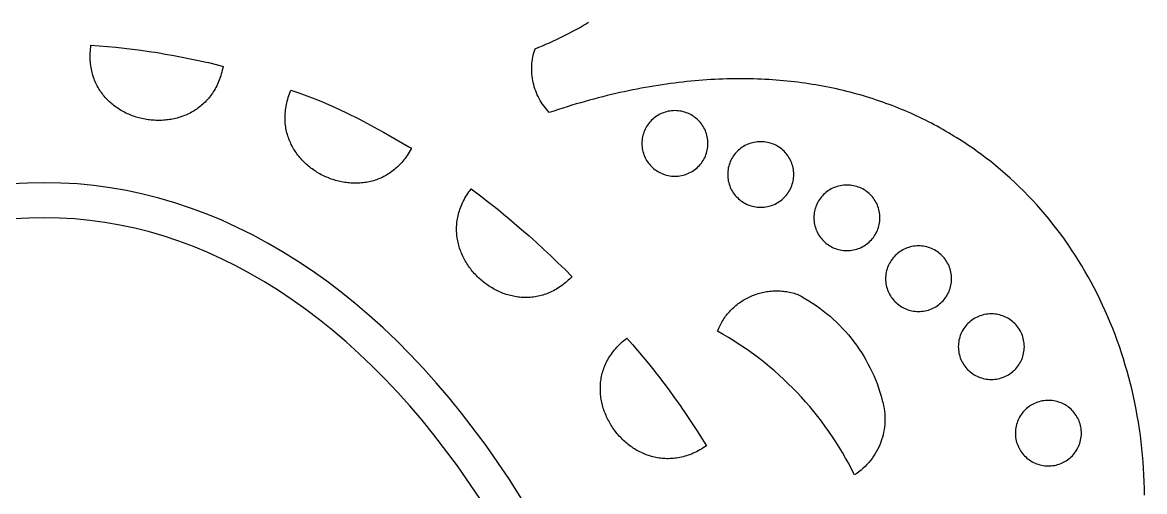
# Model space of a CAD drawing. Extents: x -250 to 250, y -370 to 370.
# Drawn here: x -7.4 to 248.5, y 103 to 210 of the extents above; entities that cross this region are included whole.
import ezdxf

# ---------------------------------------------------------------- set-up
doc = ezdxf.new("R2010")
doc.units = 0
doc.header["$MEASUREMENT"] = 0
doc.layers.get('0').update_dxf_attribs({"linetype": 'CONTINUOUS'})
doc.layers.add('COUCHE_1', color=18, linetype='CONTINUOUS')

msp = doc.modelspace()

# ---------------------------------------------------------------- linework, layer by layer
for points in [[(10.13, 204.66), (12.03, 204.51), (13.92, 204.33), (15.81, 204.13), (17.71, 203.91), (19.6, 203.66), (21.48, 203.39), (23.37, 203.1), (25.25, 202.79), (27.13, 202.46), (29.01, 202.1), (30.89, 201.72), (32.77, 201.33), (34.48, 200.94), (35, 200.82), (37.06, 200.29), (38.36, 199.94), (38.28, 199.55), (38.18, 199.11), (38.08, 198.68), (37.96, 198.25), (37.83, 197.84), (37.7, 197.43), (37.56, 197.04), (37.41, 196.65), (37.25, 196.27), (37.08, 195.89), (36.91, 195.53), (36.72, 195.18), (36.53, 194.83), (36.34, 194.49), (36.13, 194.16), (35.92, 193.84), (35.71, 193.53), (35.48, 193.23), (35.25, 192.93), (35.01, 192.65), (34.77, 192.37), (34.52, 192.1), (34.27, 191.83), (34.01, 191.58), (33.74, 191.33), (33.47, 191.1), (33.2, 190.87), (32.91, 190.65), (32.63, 190.43), (32.34, 190.23), (32.04, 190.03), (31.74, 189.84), (31.44, 189.66), (31.13, 189.49), (30.82, 189.32), (30.51, 189.17), (30.19, 189.02), (29.87, 188.87), (29.55, 188.74), (29.22, 188.61), (28.89, 188.5), (28.56, 188.39), (28.22, 188.28), (27.88, 188.19), (27.54, 188.1), (27.2, 188.02), (26.86, 187.95), (26.51, 187.88), (26.17, 187.83), (25.82, 187.78), (25.47, 187.74), (25.12, 187.7), (24.77, 187.67), (24.42, 187.65), (24.07, 187.64), (23.72, 187.64), (23.36, 187.64), (23.01, 187.65), (22.66, 187.67), (22.31, 187.69), (21.96, 187.72), (21.61, 187.76), (21.26, 187.81), (20.91, 187.86), (20.56, 187.92), (20.21, 187.98), (19.87, 188.06), (19.53, 188.14), (19.18, 188.23), (18.85, 188.32), (18.51, 188.42), (18.17, 188.53), (17.84, 188.65), (17.51, 188.77), (17.19, 188.9), (16.86, 189.04), (16.54, 189.18), (16.22, 189.33), (15.91, 189.49), (15.6, 189.65), (15.29, 189.82), (14.99, 189.99), (14.69, 190.18), (14.4, 190.37), (14.11, 190.56), (13.82, 190.77), (13.54, 190.97), (13.27, 191.19), (13, 191.41), (12.74, 191.64), (12.48, 191.88), (12.22, 192.12), (11.97, 192.36), (11.73, 192.62), (11.5, 192.88), (11.27, 193.14), (11.04, 193.42), (10.83, 193.69), (10.62, 193.98), (10.42, 194.27), (10.22, 194.57), (10.03, 194.87), (9.85, 195.18), (9.68, 195.5), (9.51, 195.82), (9.36, 196.14), (9.21, 196.48), (9.07, 196.82), (8.93, 197.16), (8.81, 197.51), (8.69, 197.87), (8.59, 198.23), (8.49, 198.6), (8.4, 198.97), (8.32, 199.35), (8.25, 199.74), (8.19, 200.13), (8.15, 200.52), (8.11, 200.93), (8.08, 201.33), (8.06, 201.75), (8.05, 202.17), (8.05, 202.59), (8.07, 203.02), (8.09, 203.46), (8.13, 203.9), (8.17, 204.34), (8.23, 204.79)], [(55.66, 193.93), (57.46, 193.26), (59.26, 192.58), (61.04, 191.88), (61.22, 191.81), (63.79, 190.65), (66.53, 189.35), (69.31, 187.97), (72.12, 186.51), (73.54, 185.75), (74.97, 184.97), (76.4, 184.16), (77.85, 183.33), (79.3, 182.48), (80.76, 181.61), (81.3, 181.28), (81.23, 181.14), (81.02, 180.75), (80.8, 180.38), (80.57, 180.01), (80.34, 179.66), (80.1, 179.31), (79.86, 178.98), (79.61, 178.65), (79.36, 178.34), (79.1, 178.03), (78.83, 177.74), (78.56, 177.46), (78.29, 177.18), (78.01, 176.92), (77.72, 176.67), (77.43, 176.42), (77.14, 176.19), (76.84, 175.97), (76.54, 175.75), (76.24, 175.55), (75.93, 175.35), (75.62, 175.16), (75.3, 174.99), (74.99, 174.82), (74.66, 174.66), (74.34, 174.51), (74.01, 174.37), (73.68, 174.24), (73.35, 174.12), (73.02, 174.01), (72.68, 173.9), (72.34, 173.81), (72, 173.72), (71.66, 173.64), (71.32, 173.57), (70.97, 173.51), (70.63, 173.46), (70.28, 173.41), (69.93, 173.38), (69.59, 173.35), (69.24, 173.33), (68.89, 173.32), (68.54, 173.31), (68.19, 173.32), (67.84, 173.33), (67.49, 173.35), (67.14, 173.38), (66.79, 173.41), (66.44, 173.45), (66.1, 173.5), (65.75, 173.56), (65.41, 173.63), (65.06, 173.7), (64.72, 173.78), (64.38, 173.86), (64.04, 173.96), (63.7, 174.06), (63.37, 174.17), (63.03, 174.28), (62.7, 174.4), (62.37, 174.53), (62.05, 174.67), (61.72, 174.81), (61.4, 174.96), (61.09, 175.11), (60.77, 175.27), (60.46, 175.44), (60.16, 175.61), (59.85, 175.79), (59.56, 175.98), (59.26, 176.17), (58.97, 176.37), (58.68, 176.57), (58.4, 176.78), (58.12, 177), (57.85, 177.22), (57.58, 177.45), (57.32, 177.68), (57.06, 177.92), (56.81, 178.17), (56.56, 178.41), (56.32, 178.67), (56.09, 178.93), (55.86, 179.2), (55.64, 179.47), (55.42, 179.74), (55.21, 180.02), (55, 180.31), (54.81, 180.6), (54.62, 180.89), (54.44, 181.19), (54.26, 181.5), (54.09, 181.81), (53.93, 182.12), (53.78, 182.44), (53.63, 182.76), (53.5, 183.09), (53.37, 183.42), (53.25, 183.75), (53.13, 184.09), (53.03, 184.44), (52.93, 184.78), (52.85, 185.14), (52.77, 185.49), (52.7, 185.85), (52.64, 186.21), (52.6, 186.58), (52.56, 186.95), (52.53, 187.32), (52.51, 187.7), (52.5, 188.08), (52.5, 188.46), (52.51, 188.85), (52.53, 189.24), (52.57, 189.63), (52.61, 190.03), (52.66, 190.43), (52.73, 190.83), (52.81, 191.24), (52.9, 191.64), (53, 192.05), (53.11, 192.47), (53.23, 192.88), (53.37, 193.3), (53.52, 193.72), (53.68, 194.14), (53.85, 194.57)], [(104.76, 164.25), (106.46, 162.78), (108.15, 161.29), (109.82, 159.79), (111.48, 158.27), (113.12, 156.73), (114.74, 155.18), (116.35, 153.61), (117.94, 152.02), (117.73, 151.8), (117.41, 151.48), (117.08, 151.18), (116.76, 150.89), (116.43, 150.61), (116.1, 150.35), (115.77, 150.09), (115.43, 149.85), (115.09, 149.62), (114.75, 149.4), (114.41, 149.19), (114.07, 148.99), (113.73, 148.81), (113.38, 148.63), (113.03, 148.47), (112.68, 148.32), (112.33, 148.18), (111.98, 148.04), (111.63, 147.92), (111.28, 147.81), (110.92, 147.71), (110.57, 147.62), (110.22, 147.54), (109.86, 147.47), (109.51, 147.41), (109.15, 147.36), (108.8, 147.32), (108.44, 147.29), (108.09, 147.27), (107.74, 147.25), (107.38, 147.25), (107.03, 147.25), (106.68, 147.27), (106.33, 147.29), (105.98, 147.32), (105.63, 147.36), (105.29, 147.41), (104.94, 147.47), (104.6, 147.53), (104.26, 147.61), (103.92, 147.69), (103.58, 147.78), (103.24, 147.87), (102.91, 147.98), (102.58, 148.09), (102.25, 148.21), (101.93, 148.34), (101.6, 148.47), (101.28, 148.61), (100.96, 148.76), (100.65, 148.92), (100.34, 149.08), (100.03, 149.25), (99.73, 149.43), (99.42, 149.61), (99.13, 149.8), (98.83, 149.99), (98.54, 150.19), (98.26, 150.4), (97.98, 150.61), (97.7, 150.83), (97.43, 151.05), (97.16, 151.28), (96.9, 151.52), (96.64, 151.76), (96.39, 152), (96.14, 152.25), (95.9, 152.51), (95.66, 152.77), (95.43, 153.03), (95.2, 153.3), (94.98, 153.58), (94.76, 153.86), (94.56, 154.14), (94.35, 154.43), (94.16, 154.72), (93.97, 155.01), (93.78, 155.31), (93.6, 155.62), (93.43, 155.92), (93.27, 156.23), (93.11, 156.55), (92.96, 156.86), (92.82, 157.19), (92.68, 157.51), (92.56, 157.83), (92.44, 158.16), (92.32, 158.5), (92.22, 158.83), (92.12, 159.17), (92.03, 159.51), (91.95, 159.85), (91.88, 160.19), (91.82, 160.54), (91.76, 160.89), (91.71, 161.24), (91.68, 161.59), (91.65, 161.94), (91.63, 162.3), (91.62, 162.65), (91.61, 163.01), (91.62, 163.37), (91.64, 163.73), (91.67, 164.09), (91.7, 164.45), (91.75, 164.81), (91.81, 165.18), (91.88, 165.54), (91.95, 165.9), (92.04, 166.27), (92.14, 166.63), (92.25, 167), (92.37, 167.36), (92.5, 167.73), (92.64, 168.09), (92.79, 168.45), (92.96, 168.82), (93.14, 169.18), (93.32, 169.54), (93.52, 169.9), (93.73, 170.26), (93.96, 170.62), (94.19, 170.98), (94.44, 171.33), (94.7, 171.69), (94.97, 172.04), (96.18, 171.13), (97.4, 170.2), (98.63, 169.25), (99.85, 168.29), (101.07, 167.3), (102.3, 166.3), (103.53, 165.28)], [(131.71, 136.56), (132.95, 135.13), (134.18, 133.67), (135.39, 132.2), (136.58, 130.72), (136.99, 130.19), (137.67, 129.32), (138.88, 127.72), (140.08, 126.1), (141.26, 124.48), (142.44, 122.85), (143.32, 121.6), (143.39, 121.5), (144.46, 119.92), (145.52, 118.32), (146.56, 116.71), (147.58, 115.09), (148.59, 113.45), (148.21, 113.19), (147.83, 112.95), (147.45, 112.71), (147.07, 112.49), (146.69, 112.28), (146.31, 112.09), (145.93, 111.9), (145.55, 111.73), (145.17, 111.57), (144.79, 111.42), (144.41, 111.29), (144.03, 111.16), (143.66, 111.05), (143.28, 110.95), (142.9, 110.85), (142.53, 110.77), (142.15, 110.7), (141.78, 110.64), (141.41, 110.59), (141.04, 110.55), (140.67, 110.53), (140.3, 110.51), (139.94, 110.5), (139.58, 110.5), (139.21, 110.51), (138.85, 110.53), (138.5, 110.56), (138.14, 110.6), (137.79, 110.65), (137.44, 110.7), (137.09, 110.77), (136.74, 110.85), (136.4, 110.93), (136.06, 111.02), (135.72, 111.12), (135.39, 111.23), (135.06, 111.34), (134.73, 111.47), (134.4, 111.6), (134.08, 111.74), (133.76, 111.89), (133.45, 112.04), (133.14, 112.2), (132.83, 112.37), (132.53, 112.55), (132.23, 112.73), (131.93, 112.92), (131.64, 113.11), (131.35, 113.32), (131.07, 113.52), (130.79, 113.74), (130.52, 113.96), (130.25, 114.19), (129.98, 114.42), (129.72, 114.66), (129.47, 114.9), (129.22, 115.15), (128.98, 115.4), (128.74, 115.66), (128.5, 115.92), (128.27, 116.19), (128.05, 116.46), (127.83, 116.74), (127.62, 117.02), (127.41, 117.31), (127.21, 117.6), (127.02, 117.9), (126.83, 118.19), (126.65, 118.5), (126.48, 118.8), (126.31, 119.11), (126.14, 119.42), (125.99, 119.74), (125.84, 120.06), (125.7, 120.38), (125.56, 120.7), (125.43, 121.03), (125.31, 121.36), (125.2, 121.69), (125.09, 122.02), (124.99, 122.36), (124.9, 122.69), (124.81, 123.03), (124.74, 123.38), (124.67, 123.72), (124.61, 124.06), (124.55, 124.41), (124.51, 124.75), (124.47, 125.1), (124.44, 125.45), (124.42, 125.8), (124.41, 126.15), (124.41, 126.5), (124.41, 126.85), (124.43, 127.2), (124.45, 127.55), (124.48, 127.9), (124.52, 128.25), (124.57, 128.6), (124.63, 128.95), (124.7, 129.3), (124.78, 129.65), (124.86, 130), (124.96, 130.34), (125.07, 130.69), (125.19, 131.03), (125.31, 131.37), (125.45, 131.71), (125.6, 132.05), (125.75, 132.39), (125.92, 132.72), (126.1, 133.06), (126.29, 133.39), (126.49, 133.72), (126.7, 134.04), (126.92, 134.37), (127.15, 134.69), (127.39, 135), (127.65, 135.32), (127.91, 135.63), (128.19, 135.94), (128.48, 136.24), (128.77, 136.54), (129.09, 136.84), (129.41, 137.13), (129.74, 137.42), (130.09, 137.71), (130.45, 137.99)]]:
    msp.add_lwpolyline(points, close=True)
for points in [[(108.75, 97.63), (103.66, 105.78), (98.33, 113.54), (92.75, 120.92), (89.91, 124.4), (87, 127.81), (84.04, 131.1), (81.02, 134.29), (77.97, 137.36), (74.86, 140.32), (71.71, 143.16), (68.52, 145.89), (65.28, 148.49), (62, 150.98), (58.69, 153.34), (55.34, 155.58), (51.95, 157.69), (48.53, 159.68), (45.07, 161.53), (41.58, 163.26), (38.06, 164.86), (34.51, 166.33), (30.94, 167.66), (27.33, 168.86), (23.69, 169.92), (20.03, 170.85), (16.35, 171.63), (12.63, 172.28), (8.9, 172.79), (5.13, 173.15), (1.34, 173.37), (-2.47, 173.44), (-6.28, 173.37), (-10.07, 173.15)], [(96.96, 101.39), (91.84, 108.85), (86.45, 115.98), (83.77, 119.27), (80.98, 122.53), (78.15, 125.68), (75.28, 128.72), (72.37, 131.64), (69.42, 134.45), (66.43, 137.15), (63.41, 139.73), (60.35, 142.19), (57.27, 144.53), (54.15, 146.75), (51, 148.86), (47.83, 150.83), (44.63, 152.69), (41.4, 154.42), (38.15, 156.03), (34.88, 157.52), (31.59, 158.88), (28.28, 160.11), (24.94, 161.22), (21.59, 162.2), (18.22, 163.05), (14.82, 163.78), (11.41, 164.37), (7.97, 164.84), (4.51, 165.17), (1.03, 165.38), (-2.47, 165.44), (-5.97, 165.38), (-9.45, 165.17)]]:
    msp.add_lwpolyline(points)
at = {"layer": 'COUCHE_1'}
msp.add_lwpolyline([(248.53, 102.21), (248.51, 103.74), (248.46, 105.26), (248.4, 106.79), (248.31, 108.31), (248.2, 109.82), (248.07, 111.33), (247.93, 112.84), (247.76, 114.34), (247.57, 115.83), (247.36, 117.32), (247.13, 118.8), (246.87, 120.28), (246.6, 121.75), (246.31, 123.22), (246, 124.68), (245.67, 126.13), (245.32, 127.57), (244.95, 129), (244.56, 130.43), (244.14, 131.85), (243.71, 133.26), (243.26, 134.67), (242.79, 136.06), (242.31, 137.44), (241.8, 138.82), (241.27, 140.18), (240.72, 141.54), (240.16, 142.89), (239.57, 144.22), (238.97, 145.55), (238.34, 146.86), (237.7, 148.16), (237.04, 149.45), (236.36, 150.73), (235.66, 152), (234.94, 153.26), (234.21, 154.5), (233.45, 155.73), (232.68, 156.95), (231.89, 158.16), (231.08, 159.35), (230.25, 160.53), (229.4, 161.69), (228.54, 162.84), (227.65, 163.98), (226.75, 165.1), (225.84, 166.21), (224.9, 167.3), (223.94, 168.37), (222.97, 169.43), (221.98, 170.48), (220.98, 171.51), (219.95, 172.52), (218.91, 173.52), (217.85, 174.5), (216.77, 175.46), (215.68, 176.4), (214.57, 177.33), (213.44, 178.24), (212.29, 179.13), (211.71, 179.57), (211.13, 180), (210.54, 180.43), (209.95, 180.86), (209.35, 181.28), (208.75, 181.69), (208.15, 182.1), (207.54, 182.51), (206.93, 182.91), (206.31, 183.31), (205.69, 183.7), (205.06, 184.08), (204.43, 184.47), (203.8, 184.84), (203.16, 185.21), (202.52, 185.58), (201.87, 185.94), (201.22, 186.3), (200.57, 186.65), (199.91, 186.99), (199.25, 187.33), (198.58, 187.67), (197.91, 188), (197.24, 188.32), (196.56, 188.64), (195.87, 188.96), (195.19, 189.27), (194.5, 189.57), (193.8, 189.87), (193.1, 190.16), (192.4, 190.45), (191.69, 190.73), (190.98, 191.01), (190.27, 191.28), (189.55, 191.54), (188.82, 191.8), (188.1, 192.05), (187.37, 192.3), (186.63, 192.54), (185.89, 192.78), (185.15, 193.01), (184.41, 193.23), (183.65, 193.45), (182.9, 193.66), (182.14, 193.87), (181.38, 194.07), (180.62, 194.26), (179.85, 194.45), (179.07, 194.63), (178.29, 194.81), (177.51, 194.98), (176.73, 195.15), (175.94, 195.3), (175.15, 195.45), (174.35, 195.6), (173.55, 195.74), (172.75, 195.87), (171.94, 196), (171.13, 196.12), (170.31, 196.23), (169.49, 196.34), (168.67, 196.44), (167.84, 196.53), (167.01, 196.62), (166.18, 196.7), (165.34, 196.78), (164.5, 196.84), (163.65, 196.9), (162.81, 196.96), (161.95, 197.01), (161.1, 197.05), (160.24, 197.08), (159.37, 197.11), (158.51, 197.13), (157.64, 197.14), (156.76, 197.15), (155.88, 197.15), (155, 197.14), (154.12, 197.13), (153.23, 197.11), (152.34, 197.08), (151.44, 197.04), (150.54, 197), (149.64, 196.95), (148.73, 196.89), (147.82, 196.83), (146.91, 196.76), (145.99, 196.68), (145.07, 196.59), (144.15, 196.5), (143.22, 196.4), (142.29, 196.29), (141.35, 196.17), (140.41, 196.05), (139.47, 195.92), (138.53, 195.78), (137.58, 195.64), (136.63, 195.48), (135.67, 195.32), (134.71, 195.15), (133.75, 194.98), (132.79, 194.79), (131.82, 194.6), (130.84, 194.4), (129.87, 194.19), (128.89, 193.98), (127.91, 193.76), (126.92, 193.53), (125.93, 193.29), (124.94, 193.04), (123.94, 192.78), (122.94, 192.52), (121.94, 192.25), (120.93, 191.97), (119.93, 191.68), (118.91, 191.39), (117.9, 191.09), (116.88, 190.77), (115.86, 190.45), (114.83, 190.12), (113.8, 189.79), (112.77, 189.44), (112.43, 189.81), (112.1, 190.19), (111.79, 190.58), (111.49, 190.97), (111.21, 191.38), (110.95, 191.79), (110.69, 192.21), (110.46, 192.64), (110.23, 193.07), (110.03, 193.51), (109.84, 193.96), (109.66, 194.41), (109.5, 194.87), (109.35, 195.33), (109.22, 195.8), (109.11, 196.27), (109.01, 196.74), (108.93, 197.22), (108.86, 197.7), (108.81, 198.18), (108.78, 198.66), (108.76, 199.15), (108.76, 199.63), (108.78, 200.12), (108.81, 200.61), (108.86, 201.09), (108.92, 201.58), (109.01, 202.07), (109.11, 202.55), (109.22, 203.03), (109.36, 203.51), (109.51, 203.99), (110.35, 204.32), (111.18, 204.66), (111.99, 205.01), (112.8, 205.36), (113.6, 205.72), (114.39, 206.08), (115.17, 206.45), (115.93, 206.83), (116.69, 207.21), (117.44, 207.6), (118.17, 207.99), (118.9, 208.39), (119.62, 208.79), (120.32, 209.2), (121.02, 209.62), (121.71, 210.04)], dxfattribs=at)
for points in [[(141.41, 189.87), (141.03, 189.86), (140.64, 189.83), (140.27, 189.78), (139.9, 189.72), (139.53, 189.63), (139.17, 189.53), (138.82, 189.41), (138.48, 189.28), (138.15, 189.13), (137.82, 188.97), (137.51, 188.79), (137.2, 188.59), (136.91, 188.38), (136.62, 188.16), (136.35, 187.93), (136.09, 187.68), (135.84, 187.42), (135.6, 187.15), (135.38, 186.87), (135.17, 186.57), (134.97, 186.27), (134.79, 185.96), (134.62, 185.63), (134.47, 185.3), (134.34, 184.96), (134.22, 184.62), (134.12, 184.26), (134.03, 183.9), (133.97, 183.53), (133.92, 183.16), (133.89, 182.78), (133.88, 182.39), (133.89, 182.01), (133.92, 181.63), (133.97, 181.26), (134.03, 180.89), (134.12, 180.53), (134.22, 180.17), (134.34, 179.82), (134.47, 179.49), (134.62, 179.15), (134.79, 178.83), (134.97, 178.52), (135.17, 178.22), (135.38, 177.92), (135.6, 177.64), (135.84, 177.37), (136.09, 177.11), (136.35, 176.86), (136.62, 176.63), (136.91, 176.41), (137.2, 176.2), (137.51, 176), (137.82, 175.82), (138.15, 175.66), (138.48, 175.51), (138.82, 175.37), (139.17, 175.26), (139.53, 175.16), (139.9, 175.07), (140.27, 175.01), (140.64, 174.96), (141.03, 174.93), (141.41, 174.92), (141.8, 174.93), (142.19, 174.96), (142.56, 175.01), (142.93, 175.07), (143.3, 175.16), (143.66, 175.26), (144.01, 175.37), (144.35, 175.51), (144.68, 175.66), (145.01, 175.82), (145.32, 176), (145.63, 176.2), (145.92, 176.41), (146.21, 176.63), (146.48, 176.86), (146.74, 177.11), (146.99, 177.37), (147.23, 177.64), (147.45, 177.92), (147.66, 178.22), (147.86, 178.52), (148.04, 178.83), (148.21, 179.15), (148.36, 179.49), (148.49, 179.82), (148.61, 180.17), (148.71, 180.53), (148.8, 180.89), (148.86, 181.26), (148.91, 181.63), (148.94, 182.01), (148.95, 182.39), (148.94, 182.78), (148.91, 183.16), (148.86, 183.53), (148.8, 183.9), (148.71, 184.26), (148.61, 184.62), (148.49, 184.96), (148.36, 185.3), (148.21, 185.63), (148.04, 185.96), (147.86, 186.27), (147.66, 186.57), (147.45, 186.87), (147.23, 187.15), (146.99, 187.42), (146.74, 187.68), (146.48, 187.93), (146.21, 188.16), (145.92, 188.38), (145.63, 188.59), (145.32, 188.79), (145.01, 188.97), (144.68, 189.13), (144.35, 189.28), (144.01, 189.41), (143.66, 189.53), (143.3, 189.63), (142.93, 189.72), (142.56, 189.78), (142.19, 189.83), (141.8, 189.86)], [(160.98, 182.79), (160.6, 182.78), (160.21, 182.75), (159.84, 182.7), (159.47, 182.64), (159.1, 182.55), (158.74, 182.45), (158.39, 182.34), (158.05, 182.2), (157.72, 182.05), (157.39, 181.89), (157.08, 181.71), (156.77, 181.51), (156.48, 181.3), (156.19, 181.08), (155.92, 180.85), (155.66, 180.6), (155.41, 180.34), (155.17, 180.07), (154.95, 179.79), (154.74, 179.49), (154.54, 179.19), (154.36, 178.88), (154.19, 178.56), (154.04, 178.22), (153.91, 177.89), (153.79, 177.54), (153.69, 177.18), (153.6, 176.82), (153.54, 176.45), (153.49, 176.08), (153.46, 175.7), (153.45, 175.32), (153.46, 174.93), (153.49, 174.55), (153.54, 174.18), (153.6, 173.81), (153.69, 173.45), (153.79, 173.09), (153.91, 172.75), (154.04, 172.41), (154.19, 172.08), (154.36, 171.75), (154.54, 171.44), (154.74, 171.14), (154.95, 170.84), (155.17, 170.56), (155.41, 170.29), (155.66, 170.03), (155.92, 169.78), (156.19, 169.55), (156.48, 169.33), (156.77, 169.12), (157.08, 168.92), (157.39, 168.74), (157.72, 168.58), (158.05, 168.43), (158.39, 168.3), (158.74, 168.18), (159.1, 168.08), (159.47, 167.99), (159.84, 167.93), (160.21, 167.88), (160.6, 167.85), (160.98, 167.84), (161.37, 167.85), (161.75, 167.88), (162.13, 167.93), (162.5, 167.99), (162.87, 168.08), (163.23, 168.18), (163.58, 168.3), (163.92, 168.43), (164.25, 168.58), (164.58, 168.74), (164.89, 168.92), (165.2, 169.12), (165.49, 169.33), (165.78, 169.55), (166.05, 169.78), (166.31, 170.03), (166.56, 170.29), (166.8, 170.56), (167.02, 170.84), (167.23, 171.14), (167.43, 171.44), (167.61, 171.75), (167.78, 172.08), (167.93, 172.41), (168.06, 172.75), (168.18, 173.09), (168.28, 173.45), (168.37, 173.81), (168.43, 174.18), (168.48, 174.55), (168.51, 174.93), (168.52, 175.32), (168.51, 175.7), (168.48, 176.08), (168.43, 176.45), (168.37, 176.82), (168.28, 177.18), (168.18, 177.54), (168.06, 177.89), (167.93, 178.22), (167.78, 178.56), (167.61, 178.88), (167.43, 179.19), (167.23, 179.49), (167.02, 179.79), (166.8, 180.07), (166.56, 180.34), (166.31, 180.6), (166.05, 180.85), (165.78, 181.08), (165.49, 181.3), (165.2, 181.51), (164.89, 181.71), (164.58, 181.89), (164.25, 182.05), (163.92, 182.2), (163.58, 182.34), (163.23, 182.45), (162.87, 182.55), (162.5, 182.64), (162.13, 182.7), (161.75, 182.75), (161.37, 182.78)], [(180.64, 172.91), (180.26, 172.9), (179.87, 172.88), (179.5, 172.83), (179.13, 172.76), (178.76, 172.68), (178.4, 172.58), (178.05, 172.46), (177.71, 172.33), (177.38, 172.18), (177.05, 172.01), (176.74, 171.83), (176.43, 171.64), (176.14, 171.43), (175.85, 171.21), (175.58, 170.97), (175.32, 170.72), (175.07, 170.47), (174.83, 170.19), (174.61, 169.91), (174.4, 169.62), (174.2, 169.32), (174.02, 169), (173.85, 168.68), (173.7, 168.35), (173.57, 168.01), (173.45, 167.66), (173.35, 167.31), (173.26, 166.95), (173.2, 166.58), (173.15, 166.2), (173.12, 165.82), (173.11, 165.44), (173.12, 165.06), (173.15, 164.68), (173.2, 164.3), (173.26, 163.93), (173.35, 163.57), (173.45, 163.22), (173.57, 162.87), (173.7, 162.53), (173.85, 162.2), (174.02, 161.88), (174.2, 161.56), (174.4, 161.26), (174.61, 160.97), (174.83, 160.69), (175.07, 160.41), (175.32, 160.16), (175.58, 159.91), (175.85, 159.67), (176.14, 159.45), (176.43, 159.24), (176.74, 159.05), (177.05, 158.87), (177.38, 158.7), (177.71, 158.55), (178.05, 158.42), (178.4, 158.3), (178.76, 158.2), (179.13, 158.12), (179.5, 158.05), (179.87, 158), (180.26, 157.98), (180.64, 157.97), (181.03, 157.98), (181.41, 158), (181.79, 158.05), (182.16, 158.12), (182.53, 158.2), (182.88, 158.3), (183.23, 158.42), (183.58, 158.55), (183.91, 158.7), (184.24, 158.87), (184.55, 159.05), (184.86, 159.24), (185.15, 159.45), (185.44, 159.67), (185.71, 159.91), (185.97, 160.16), (186.22, 160.41), (186.46, 160.69), (186.68, 160.97), (186.89, 161.26), (187.09, 161.56), (187.27, 161.88), (187.44, 162.2), (187.59, 162.53), (187.72, 162.87), (187.84, 163.22), (187.94, 163.57), (188.03, 163.93), (188.09, 164.3), (188.14, 164.68), (188.17, 165.06), (188.18, 165.44), (188.17, 165.82), (188.14, 166.2), (188.09, 166.58), (188.03, 166.95), (187.94, 167.31), (187.84, 167.66), (187.72, 168.01), (187.59, 168.35), (187.44, 168.68), (187.27, 169), (187.09, 169.32), (186.89, 169.62), (186.68, 169.91), (186.46, 170.19), (186.22, 170.47), (185.97, 170.72), (185.71, 170.97), (185.44, 171.21), (185.15, 171.43), (184.86, 171.64), (184.55, 171.83), (184.24, 172.01), (183.91, 172.18), (183.58, 172.33), (183.23, 172.46), (182.88, 172.58), (182.53, 172.68), (182.16, 172.76), (181.79, 172.83), (181.41, 172.88), (181.03, 172.9)], [(197, 159.02), (196.61, 159.01), (196.23, 158.98), (195.85, 158.94), (195.48, 158.87), (195.11, 158.79), (194.76, 158.69), (194.41, 158.57), (194.06, 158.44), (193.73, 158.29), (193.4, 158.12), (193.09, 157.94), (192.78, 157.75), (192.49, 157.54), (192.2, 157.32), (191.93, 157.08), (191.67, 156.83), (191.42, 156.57), (191.18, 156.3), (190.96, 156.02), (190.75, 155.73), (190.55, 155.42), (190.37, 155.11), (190.2, 154.79), (190.05, 154.46), (189.92, 154.12), (189.8, 153.77), (189.7, 153.42), (189.61, 153.06), (189.55, 152.69), (189.5, 152.31), (189.47, 151.93), (189.46, 151.55), (189.47, 151.16), (189.5, 150.79), (189.55, 150.41), (189.61, 150.04), (189.7, 149.68), (189.8, 149.33), (189.92, 148.98), (190.05, 148.64), (190.2, 148.31), (190.37, 147.99), (190.55, 147.67), (190.75, 147.37), (190.96, 147.08), (191.18, 146.8), (191.42, 146.52), (191.67, 146.26), (191.93, 146.02), (192.2, 145.78), (192.49, 145.56), (192.78, 145.35), (193.09, 145.16), (193.4, 144.98), (193.73, 144.81), (194.06, 144.66), (194.41, 144.53), (194.76, 144.41), (195.11, 144.31), (195.48, 144.23), (195.85, 144.16), (196.23, 144.11), (196.61, 144.09), (197, 144.08), (197.38, 144.09), (197.77, 144.11), (198.14, 144.16), (198.51, 144.23), (198.88, 144.31), (199.24, 144.41), (199.59, 144.53), (199.93, 144.66), (200.26, 144.81), (200.59, 144.98), (200.9, 145.16), (201.21, 145.35), (201.5, 145.56), (201.79, 145.78), (202.06, 146.02), (202.32, 146.26), (202.57, 146.52), (202.81, 146.8), (203.03, 147.08), (203.24, 147.37), (203.44, 147.67), (203.62, 147.99), (203.79, 148.31), (203.94, 148.64), (204.07, 148.98), (204.19, 149.33), (204.29, 149.68), (204.38, 150.04), (204.44, 150.41), (204.49, 150.79), (204.52, 151.16), (204.53, 151.55), (204.52, 151.93), (204.49, 152.31), (204.44, 152.69), (204.38, 153.06), (204.29, 153.42), (204.19, 153.77), (204.07, 154.12), (203.94, 154.46), (203.79, 154.79), (203.62, 155.11), (203.44, 155.42), (203.24, 155.73), (203.03, 156.02), (202.81, 156.3), (202.57, 156.57), (202.32, 156.83), (202.06, 157.08), (201.79, 157.32), (201.5, 157.54), (201.21, 157.75), (200.9, 157.94), (200.59, 158.12), (200.26, 158.29), (199.93, 158.44), (199.59, 158.57), (199.24, 158.69), (198.88, 158.79), (198.51, 158.87), (198.14, 158.94), (197.77, 158.98), (197.38, 159.01)], [(169.28, 148.01), (170.18, 147.54), (171.06, 147.04), (171.93, 146.52), (172.78, 145.98), (173.62, 145.42), (174.44, 144.83), (175.24, 144.23), (176.02, 143.61), (176.79, 142.97), (177.54, 142.31), (178.27, 141.63), (178.98, 140.93), (179.67, 140.21), (180.34, 139.48), (180.99, 138.73), (181.62, 137.96), (182.24, 137.18), (182.83, 136.38), (183.4, 135.57), (183.94, 134.74), (184.47, 133.89), (184.97, 133.04), (185.45, 132.16), (185.91, 131.28), (186.35, 130.38), (186.76, 129.47), (187.15, 128.55), (187.51, 127.62), (187.85, 126.67), (188.17, 125.71), (188.46, 124.75), (188.72, 123.77), (188.88, 123.17), (189.02, 122.56), (189.13, 121.96), (189.22, 121.35), (189.28, 120.74), (189.31, 120.13), (189.32, 119.53), (189.31, 118.92), (189.27, 118.32), (189.21, 117.73), (189.13, 117.13), (189.02, 116.54), (188.89, 115.96), (188.73, 115.38), (188.56, 114.81), (188.36, 114.25), (188.14, 113.7), (187.9, 113.15), (187.63, 112.61), (187.35, 112.09), (187.04, 111.57), (186.72, 111.07), (186.37, 110.57), (186, 110.09), (185.62, 109.63), (185.21, 109.18), (184.78, 108.74), (184.34, 108.32), (183.87, 107.91), (183.39, 107.53), (182.89, 107.16), (182.37, 106.8), (181.72, 108.09), (181.05, 109.37), (180.35, 110.63), (179.64, 111.88), (178.89, 113.11), (178.13, 114.32), (177.34, 115.52), (176.53, 116.71), (175.7, 117.88), (174.85, 119.03), (173.98, 120.16), (173.08, 121.28), (172.16, 122.38), (171.23, 123.46), (170.27, 124.52), (169.29, 125.57), (168.29, 126.6), (167.28, 127.6), (166.24, 128.59), (165.18, 129.56), (164.11, 130.51), (163.02, 131.44), (161.91, 132.35), (160.78, 133.24), (159.63, 134.11), (158.47, 134.95), (157.29, 135.78), (156.09, 136.58), (154.87, 137.36), (153.64, 138.12), (152.4, 138.86), (151.13, 139.57), (151.27, 139.91), (151.41, 140.24), (151.56, 140.56), (151.71, 140.88), (151.87, 141.2), (152.04, 141.5), (152.22, 141.81), (152.4, 142.11), (152.59, 142.4), (152.79, 142.69), (152.99, 142.97), (153.2, 143.24), (153.42, 143.51), (153.64, 143.77), (153.87, 144.03), (154.1, 144.28), (154.34, 144.53), (154.58, 144.77), (154.83, 145), (155.08, 145.23), (155.34, 145.45), (155.61, 145.66), (155.88, 145.87), (156.15, 146.07), (156.43, 146.26), (156.71, 146.45), (156.99, 146.63), (157.28, 146.81), (157.58, 146.97), (157.88, 147.13), (158.18, 147.29), (158.48, 147.43), (158.79, 147.57), (159.1, 147.7), (159.42, 147.83), (159.74, 147.95), (160.06, 148.06), (160.38, 148.16), (160.7, 148.25), (161.03, 148.34), (161.36, 148.42), (161.7, 148.49), (162.03, 148.56), (162.37, 148.62), (162.7, 148.66), (163.04, 148.7), (163.39, 148.74), (163.73, 148.76), (164.07, 148.78), (164.42, 148.79), (164.76, 148.79), (165.11, 148.78), (165.46, 148.76), (165.8, 148.74), (166.15, 148.7), (166.5, 148.66), (166.85, 148.61), (167.2, 148.55), (167.54, 148.48), (167.89, 148.41), (168.24, 148.32), (168.59, 148.23), (168.93, 148.12)], [(213.58, 143.53), (213.2, 143.52), (212.81, 143.49), (212.44, 143.44), (212.06, 143.37), (211.7, 143.29), (211.34, 143.19), (210.99, 143.07), (210.65, 142.94), (210.32, 142.79), (209.99, 142.62), (209.68, 142.44), (209.37, 142.25), (209.08, 142.04), (208.79, 141.82), (208.52, 141.58), (208.26, 141.34), (208.01, 141.08), (207.77, 140.81), (207.55, 140.52), (207.34, 140.23), (207.14, 139.93), (206.96, 139.61), (206.79, 139.29), (206.64, 138.96), (206.51, 138.62), (206.39, 138.27), (206.29, 137.92), (206.2, 137.56), (206.14, 137.19), (206.09, 136.82), (206.06, 136.44), (206.05, 136.05), (206.06, 135.67), (206.09, 135.29), (206.14, 134.91), (206.2, 134.55), (206.29, 134.18), (206.39, 133.83), (206.51, 133.48), (206.64, 133.14), (206.79, 132.81), (206.96, 132.49), (207.14, 132.18), (207.34, 131.87), (207.55, 131.58), (207.77, 131.3), (208.01, 131.03), (208.26, 130.77), (208.52, 130.52), (208.79, 130.28), (209.08, 130.06), (209.37, 129.85), (209.68, 129.66), (209.99, 129.48), (210.32, 129.31), (210.65, 129.17), (210.99, 129.03), (211.34, 128.91), (211.7, 128.81), (212.06, 128.73), (212.44, 128.66), (212.81, 128.62), (213.2, 128.59), (213.58, 128.58), (213.97, 128.59), (214.35, 128.62), (214.73, 128.66), (215.1, 128.73), (215.47, 128.81), (215.82, 128.91), (216.17, 129.03), (216.52, 129.17), (216.85, 129.31), (217.17, 129.48), (217.49, 129.66), (217.8, 129.85), (218.09, 130.06), (218.38, 130.28), (218.65, 130.52), (218.91, 130.77), (219.16, 131.03), (219.4, 131.3), (219.62, 131.58), (219.83, 131.87), (220.03, 132.18), (220.21, 132.49), (220.38, 132.81), (220.53, 133.14), (220.66, 133.48), (220.78, 133.83), (220.88, 134.18), (220.96, 134.55), (221.03, 134.91), (221.08, 135.29), (221.11, 135.67), (221.12, 136.05), (221.11, 136.44), (221.08, 136.82), (221.03, 137.19), (220.96, 137.56), (220.88, 137.92), (220.78, 138.27), (220.66, 138.62), (220.53, 138.96), (220.38, 139.29), (220.21, 139.61), (220.03, 139.93), (219.83, 140.23), (219.62, 140.52), (219.4, 140.81), (219.16, 141.08), (218.91, 141.34), (218.65, 141.58), (218.38, 141.82), (218.09, 142.04), (217.8, 142.25), (217.49, 142.44), (217.17, 142.62), (216.85, 142.79), (216.52, 142.94), (216.17, 143.07), (215.82, 143.19), (215.47, 143.29), (215.1, 143.37), (214.73, 143.44), (214.35, 143.49), (213.97, 143.52)], [(227.83, 123.7), (227.44, 123.75), (227.06, 123.79), (226.68, 123.8), (226.3, 123.8), (225.93, 123.77), (225.56, 123.73), (225.2, 123.67), (224.84, 123.6), (224.48, 123.5), (224.13, 123.39), (223.79, 123.27), (223.46, 123.12), (223.13, 122.97), (222.82, 122.79), (222.51, 122.6), (222.21, 122.4), (221.92, 122.19), (221.64, 121.96), (221.38, 121.72), (221.12, 121.46), (220.88, 121.19), (220.65, 120.91), (220.43, 120.62), (220.23, 120.32), (220.04, 120.01), (219.86, 119.68), (219.7, 119.35), (219.56, 119.01), (219.44, 118.65), (219.33, 118.29), (219.24, 117.92), (219.16, 117.55), (219.11, 117.16), (219.08, 116.79), (219.06, 116.41), (219.07, 116.03), (219.09, 115.66), (219.13, 115.3), (219.19, 114.94), (219.27, 114.58), (219.36, 114.23), (219.48, 113.88), (219.6, 113.55), (219.75, 113.21), (219.91, 112.89), (220.08, 112.58), (220.27, 112.27), (220.47, 111.97), (220.69, 111.69), (220.92, 111.41), (221.17, 111.15), (221.42, 110.89), (221.69, 110.65), (221.97, 110.42), (222.27, 110.21), (222.57, 110.01), (222.89, 109.82), (223.21, 109.65), (223.55, 109.49), (223.9, 109.35), (224.25, 109.22), (224.62, 109.12), (224.99, 109.03), (225.37, 108.95), (225.75, 108.9), (226.14, 108.87), (226.52, 108.85), (226.89, 108.86), (227.27, 108.88), (227.64, 108.92), (228, 108.98), (228.36, 109.06), (228.71, 109.15), (229.06, 109.26), (229.4, 109.39), (229.74, 109.53), (230.06, 109.69), (230.38, 109.86), (230.69, 110.05), (230.99, 110.25), (231.27, 110.47), (231.55, 110.7), (231.82, 110.94), (232.08, 111.19), (232.32, 111.46), (232.55, 111.74), (232.77, 112.03), (232.97, 112.33), (233.16, 112.65), (233.33, 112.97), (233.49, 113.3), (233.63, 113.65), (233.76, 114), (233.87, 114.36), (233.96, 114.73), (234.03, 115.11), (234.09, 115.49), (234.12, 115.87), (234.13, 116.25), (234.13, 116.62), (234.1, 116.99), (234.06, 117.36), (234, 117.72), (233.93, 118.08), (233.83, 118.43), (233.72, 118.77), (233.59, 119.11), (233.45, 119.44), (233.29, 119.76), (233.12, 120.08), (232.93, 120.38), (232.72, 120.68), (232.51, 120.97), (232.27, 121.24), (232.03, 121.51), (231.77, 121.76), (231.5, 122), (231.22, 122.23), (230.93, 122.45), (230.62, 122.65), (230.31, 122.84), (229.98, 123.01), (229.64, 123.16), (229.3, 123.31), (228.94, 123.43), (228.58, 123.54), (228.21, 123.63)]]:
    msp.add_lwpolyline(points, close=True, dxfattribs=at)

doc.saveas('drawing.dxf')
